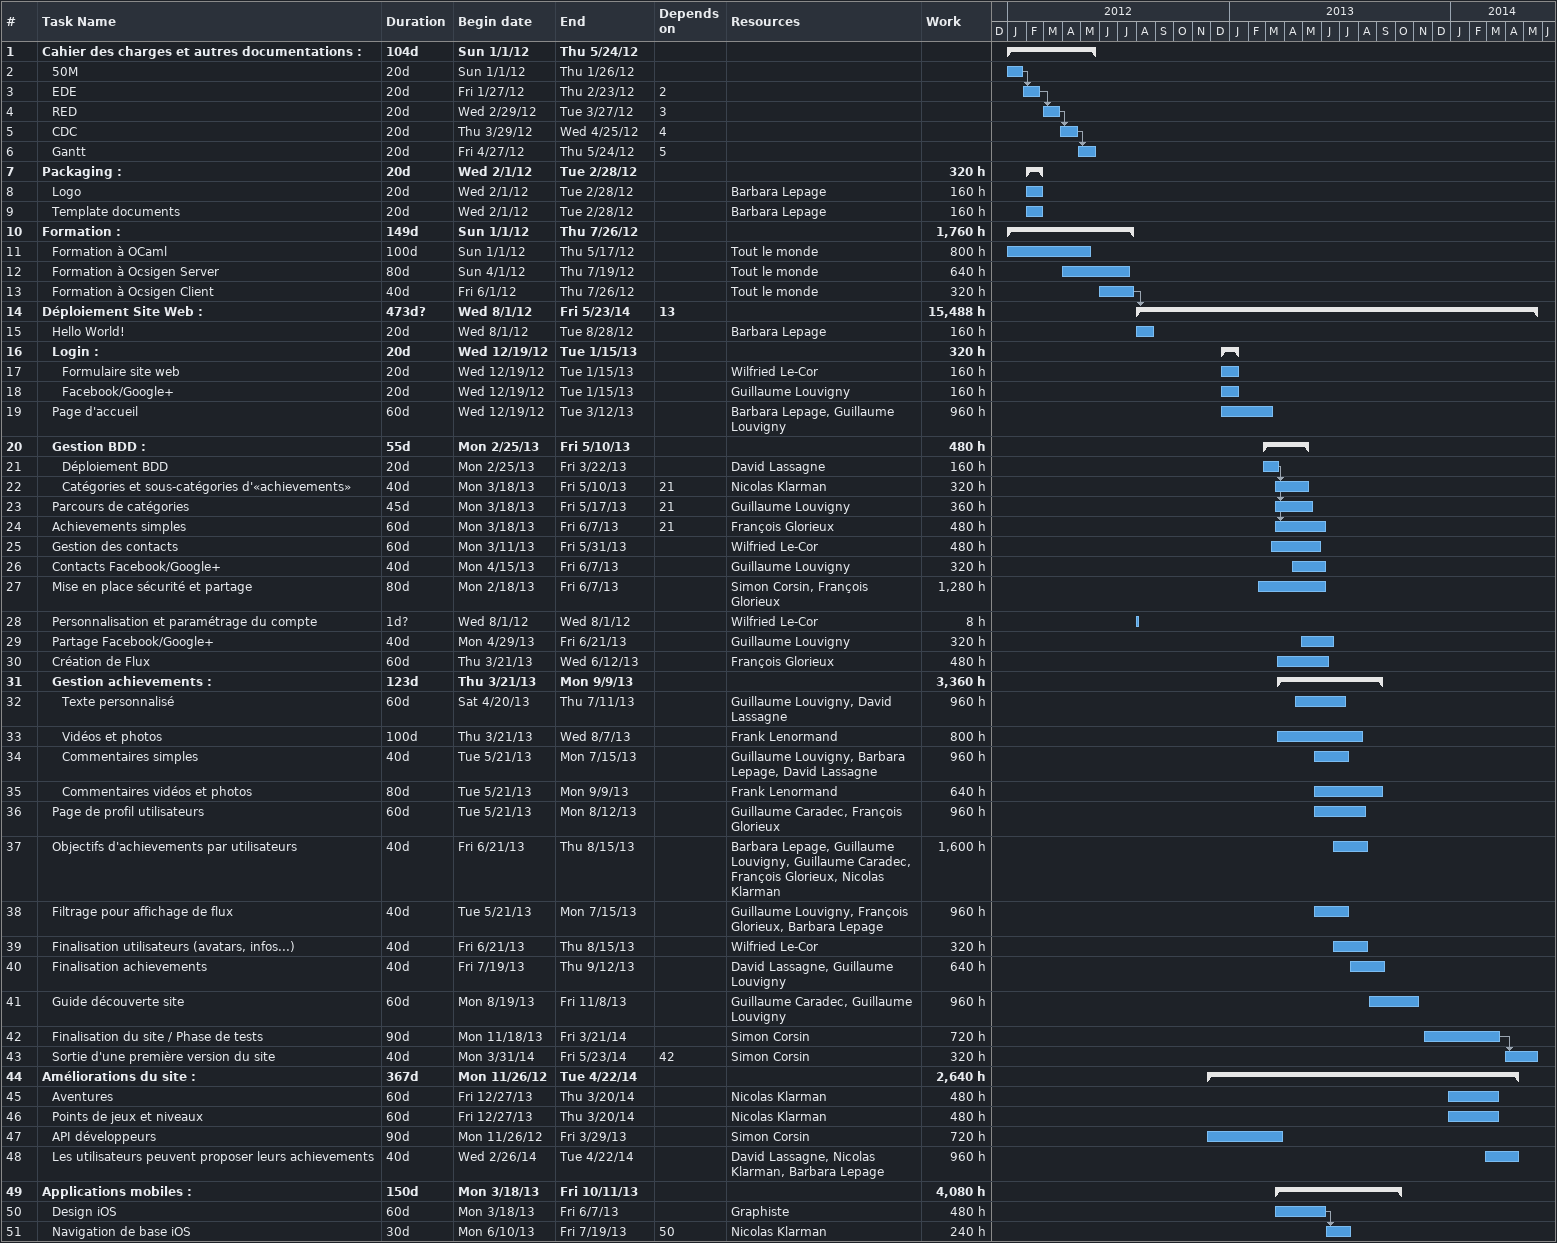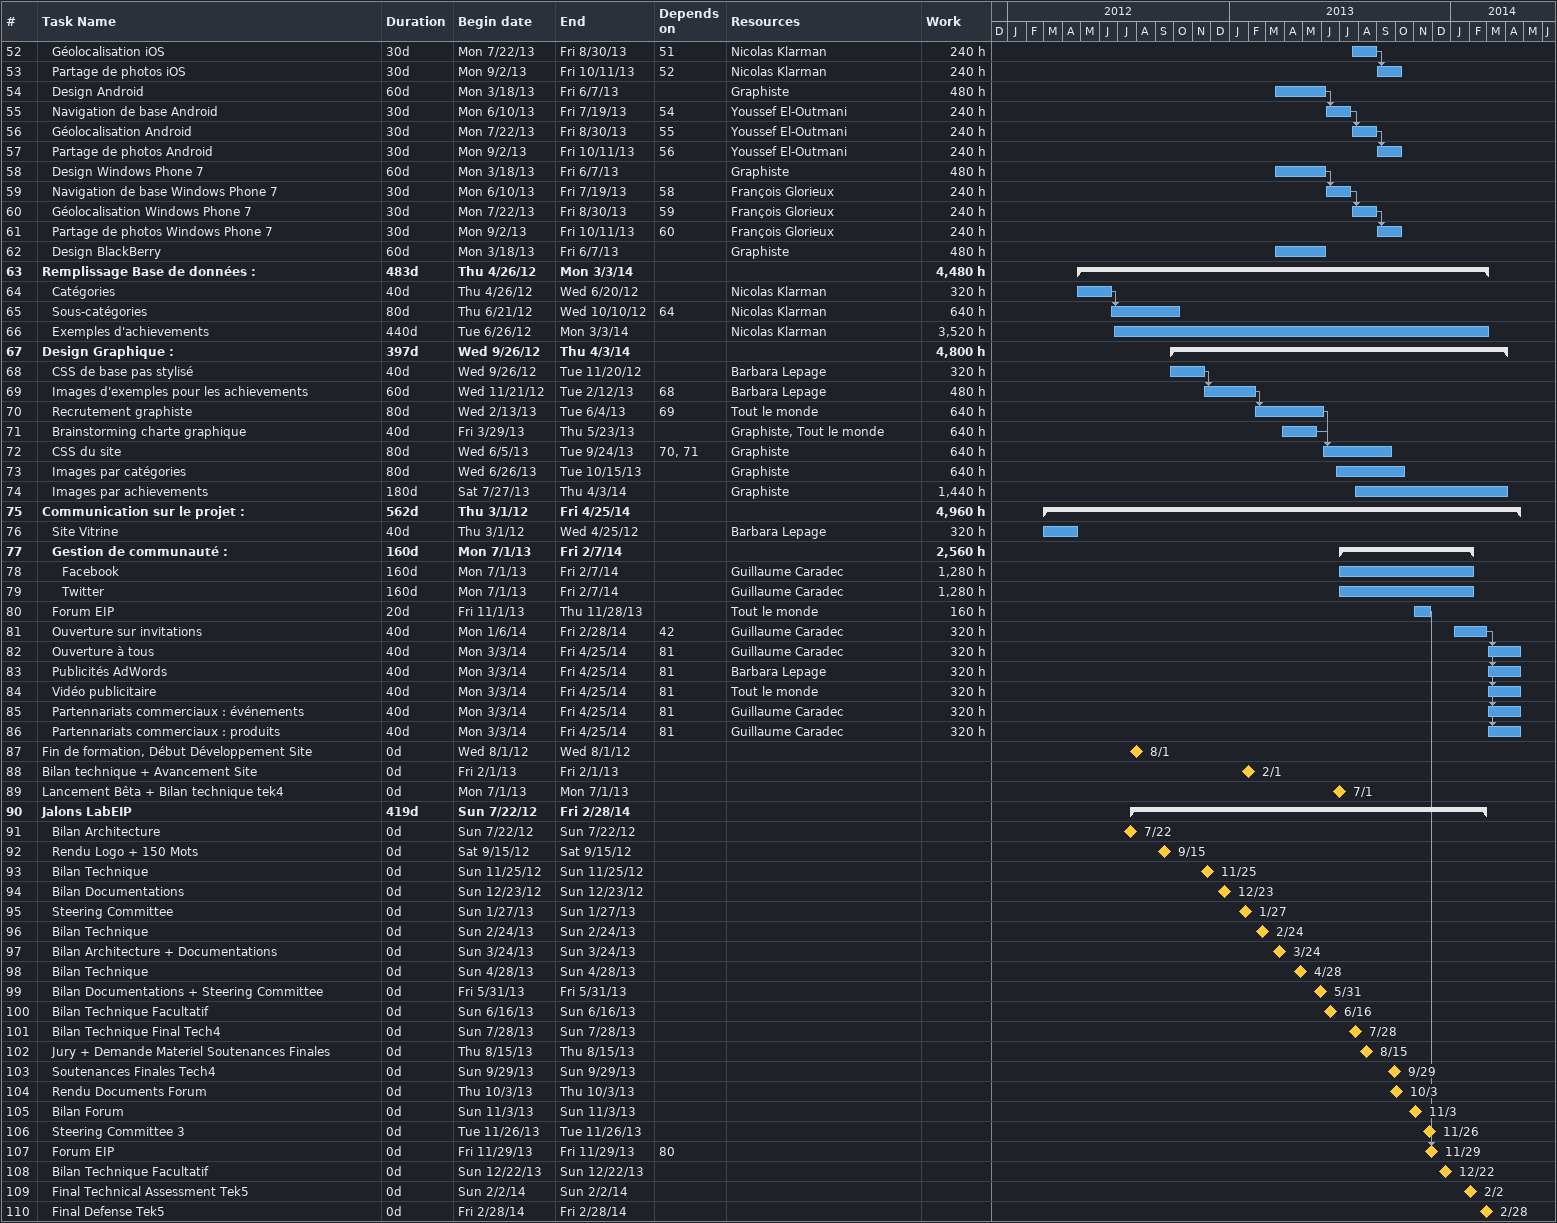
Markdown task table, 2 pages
| ID | Level | Task | Duration | Start | Finish | Predecessors | Resources | Work (h) |
|---|---|---|---|---|---|---|---|---|
| 1 | 1 | **Cahier des charges et autres documentations :** | 104d | 2012-01-01 | 2012-05-24 |  |  |  |
| 2 | 2 | 50M | 20d | 2012-01-01 | 2012-01-26 |  |  |  |
| 3 | 2 | EDE | 20d | 2012-01-27 | 2012-02-23 | 2 |  |  |
| 4 | 2 | RED | 20d | 2012-02-29 | 2012-03-27 | 3 |  |  |
| 5 | 2 | CDC | 20d | 2012-03-29 | 2012-04-25 | 4 |  |  |
| 6 | 2 | Gantt | 20d | 2012-04-27 | 2012-05-24 | 5 |  |  |
| 7 | 1 | **Packaging :** | 20d | 2012-02-01 | 2012-02-28 |  |  | 320 |
| 8 | 2 | Logo | 20d | 2012-02-01 | 2012-02-28 |  | Barbara Lepage | 160 |
| 9 | 2 | Template documents | 20d | 2012-02-01 | 2012-02-28 |  | Barbara Lepage | 160 |
| 10 | 1 | **Formation :** | 149d | 2012-01-01 | 2012-07-26 |  |  | 1760 |
| 11 | 2 | Formation à OCaml | 100d | 2012-01-01 | 2012-05-17 |  | Tout le monde | 800 |
| 12 | 2 | Formation à Ocsigen Server | 80d | 2012-04-01 | 2012-07-19 |  | Tout le monde | 640 |
| 13 | 2 | Formation à Ocsigen Client | 40d | 2012-06-01 | 2012-07-26 |  | Tout le monde | 320 |
| 14 | 1 | **Déploiement Site Web :** | 473d? | 2012-08-01 | 2014-05-23 | 13 |  | 15488 |
| 15 | 2 | Hello World! | 20d | 2012-08-01 | 2012-08-28 |  | Barbara Lepage | 160 |
| 16 | 2 | **Login :** | 20d | 2012-12-19 | 2013-01-15 |  |  | 320 |
| 17 | 3 | Formulaire site web | 20d | 2012-12-19 | 2013-01-15 |  | Wilfried Le-Cor | 160 |
| 18 | 3 | Facebook/Google+ | 20d | 2012-12-19 | 2013-01-15 |  | Guillaume Louvigny | 160 |
| 19 | 2 | Page d'accueil | 60d | 2012-12-19 | 2013-03-12 |  | Barbara Lepage, Guillaume Louvigny | 960 |
| 20 | 2 | **Gestion BDD :** | 55d | 2013-02-25 | 2013-05-10 |  |  | 480 |
| 21 | 3 | Déploiement BDD | 20d | 2013-02-25 | 2013-03-22 |  | David Lassagne | 160 |
| 22 | 3 | Catégories et sous-catégories d'«achievements» | 40d | 2013-03-18 | 2013-05-10 | 21 | Nicolas Klarman | 320 |
| 23 | 2 | Parcours de catégories | 45d | 2013-03-18 | 2013-05-17 | 21 | Guillaume Louvigny | 360 |
| 24 | 2 | Achievements simples | 60d | 2013-03-18 | 2013-06-07 | 21 | François Glorieux | 480 |
| 25 | 2 | Gestion des contacts | 60d | 2013-03-11 | 2013-05-31 |  | Wilfried Le-Cor | 480 |
| 26 | 2 | Contacts Facebook/Google+ | 40d | 2013-04-15 | 2013-06-07 |  | Guillaume Louvigny | 320 |
| 27 | 2 | Mise en place sécurité et partage | 80d | 2013-02-18 | 2013-06-07 |  | Simon Corsin, François Glorieux | 1280 |
| 28 | 2 | Personnalisation et paramétrage du compte | 1d? | 2012-08-01 | 2012-08-01 |  | Wilfried Le-Cor | 8 |
| 29 | 2 | Partage Facebook/Google+ | 40d | 2013-04-29 | 2013-06-21 |  | Guillaume Louvigny | 320 |
| 30 | 2 | Création de Flux | 60d | 2013-03-21 | 2013-06-12 |  | François Glorieux | 480 |
| 31 | 2 | **Gestion achievements :** | 123d | 2013-03-21 | 2013-09-09 |  |  | 3360 |
| 32 | 3 | Texte personnalisé | 60d | 2013-04-20 | 2013-07-11 |  | Guillaume Louvigny, David Lassagne | 960 |
| 33 | 3 | Vidéos et photos | 100d | 2013-03-21 | 2013-08-07 |  | Frank Lenormand | 800 |
| 34 | 3 | Commentaires simples | 40d | 2013-05-21 | 2013-07-15 |  | Guillaume Louvigny, Barbara Lepage, David Lassagne | 960 |
| 35 | 3 | Commentaires vidéos et photos | 80d | 2013-05-21 | 2013-09-09 |  | Frank Lenormand | 640 |
| 36 | 2 | Page de profil utilisateurs | 60d | 2013-05-21 | 2013-08-12 |  | Guillaume Caradec, François Glorieux | 960 |
| 37 | 2 | Objectifs d'achievements par utilisateurs | 40d | 2013-06-21 | 2013-08-15 |  | Barbara Lepage, Guillaume Louvigny, Guillaume Caradec, François Glorieux, Nicolas Klarman | 1600 |
| 38 | 2 | Filtrage pour affichage de flux | 40d | 2013-05-21 | 2013-07-15 |  | Guillaume Louvigny, François Glorieux, Barbara Lepage | 960 |
| 39 | 2 | Finalisation utilisateurs (avatars, infos...) | 40d | 2013-06-21 | 2013-08-15 |  | Wilfried Le-Cor | 320 |
| 40 | 2 | Finalisation achievements | 40d | 2013-07-19 | 2013-09-12 |  | David Lassagne, Guillaume Louvigny | 640 |
| 41 | 2 | Guide découverte site | 60d | 2013-08-19 | 2013-11-08 |  | Guillaume Caradec, Guillaume Louvigny | 960 |
| 42 | 2 | Finalisation du site / Phase de tests | 90d | 2013-11-18 | 2014-03-21 |  | Simon Corsin | 720 |
| 43 | 2 | Sortie d'une première version du site | 40d | 2014-03-31 | 2014-05-23 | 42 | Simon Corsin | 320 |
| 44 | 1 | **Améliorations du site :** | 367d | 2012-11-26 | 2014-04-22 |  |  | 2640 |
| 45 | 2 | Aventures | 60d | 2013-12-27 | 2014-03-20 |  | Nicolas Klarman | 480 |
| 46 | 2 | Points de jeux et niveaux | 60d | 2013-12-27 | 2014-03-20 |  | Nicolas Klarman | 480 |
| 47 | 2 | API développeurs | 90d | 2012-11-26 | 2013-03-29 |  | Simon Corsin | 720 |
| 48 | 2 | Les utilisateurs peuvent proposer leurs achievements | 40d | 2014-02-26 | 2014-04-22 |  | David Lassagne, Nicolas Klarman, Barbara Lepage | 960 |
| 49 | 1 | **Applications mobiles :** | 150d | 2013-03-18 | 2013-10-11 |  |  | 4080 |
| 50 | 2 | Design iOS | 60d | 2013-03-18 | 2013-06-07 |  | Graphiste | 480 |
| 51 | 2 | Navigation de base iOS | 30d | 2013-06-10 | 2013-07-19 | 50 | Nicolas Klarman | 240 |
| 52 | 2 | Géolocalisation iOS | 30d | 2013-07-22 | 2013-08-30 | 51 | Nicolas Klarman | 240 |
| 53 | 2 | Partage de photos iOS | 30d | 2013-09-02 | 2013-10-11 | 52 | Nicolas Klarman | 240 |
| 54 | 2 | Design Android | 60d | 2013-03-18 | 2013-06-07 |  | Graphiste | 480 |
| 55 | 2 | Navigation de base Android | 30d | 2013-06-10 | 2013-07-19 | 54 | Youssef El-Outmani | 240 |
| 56 | 2 | Géolocalisation Android | 30d | 2013-07-22 | 2013-08-30 | 55 | Youssef El-Outmani | 240 |
| 57 | 2 | Partage de photos Android | 30d | 2013-09-02 | 2013-10-11 | 56 | Youssef El-Outmani | 240 |
| 58 | 2 | Design Windows Phone 7 | 60d | 2013-03-18 | 2013-06-07 |  | Graphiste | 480 |
| 59 | 2 | Navigation de base Windows Phone 7 | 30d | 2013-06-10 | 2013-07-19 | 58 | François Glorieux | 240 |
| 60 | 2 | Géolocalisation Windows Phone 7 | 30d | 2013-07-22 | 2013-08-30 | 59 | François Glorieux | 240 |
| 61 | 2 | Partage de photos Windows Phone 7 | 30d | 2013-09-02 | 2013-10-11 | 60 | François Glorieux | 240 |
| 62 | 2 | Design BlackBerry | 60d | 2013-03-18 | 2013-06-07 |  | Graphiste | 480 |
| 63 | 1 | **Remplissage Base de données :** | 483d | 2012-04-26 | 2014-03-03 |  |  | 4480 |
| 64 | 2 | Catégories | 40d | 2012-04-26 | 2012-06-20 |  | Nicolas Klarman | 320 |
| 65 | 2 | Sous-catégories | 80d | 2012-06-21 | 2012-10-10 | 64 | Nicolas Klarman | 640 |
| 66 | 2 | Exemples d'achievements | 440d | 2012-06-26 | 2014-03-03 |  | Nicolas Klarman | 3520 |
| 67 | 1 | **Design Graphique :** | 397d | 2012-09-26 | 2014-04-03 |  |  | 4800 |
| 68 | 2 | CSS de base pas stylisé | 40d | 2012-09-26 | 2012-11-20 |  | Barbara Lepage | 320 |
| 69 | 2 | Images d'exemples pour les achievements | 60d | 2012-11-21 | 2013-02-12 | 68 | Barbara Lepage | 480 |
| 70 | 2 | Recrutement graphiste | 80d | 2013-02-13 | 2013-06-04 | 69 | Tout le monde | 640 |
| 71 | 2 | Brainstorming charte graphique | 40d | 2013-03-29 | 2013-05-23 |  | Graphiste, Tout le monde | 640 |
| 72 | 2 | CSS du site | 80d | 2013-06-05 | 2013-09-24 | 70, 71 | Graphiste | 640 |
| 73 | 2 | Images par catégories | 80d | 2013-06-26 | 2013-10-15 |  | Graphiste | 640 |
| 74 | 2 | Images par achievements | 180d | 2013-07-27 | 2014-04-03 |  | Graphiste | 1440 |
| 75 | 1 | **Communication sur le projet :** | 562d | 2012-03-01 | 2014-04-25 |  |  | 4960 |
| 76 | 2 | Site Vitrine | 40d | 2012-03-01 | 2012-04-25 |  | Barbara Lepage | 320 |
| 77 | 2 | **Gestion de communauté :** | 160d | 2013-07-01 | 2014-02-07 |  |  | 2560 |
| 78 | 3 | Facebook | 160d | 2013-07-01 | 2014-02-07 |  | Guillaume Caradec | 1280 |
| 79 | 3 | Twitter | 160d | 2013-07-01 | 2014-02-07 |  | Guillaume Caradec | 1280 |
| 80 | 2 | Forum EIP | 20d | 2013-11-01 | 2013-11-28 |  | Tout le monde | 160 |
| 81 | 2 | Ouverture sur invitations | 40d | 2014-01-06 | 2014-02-28 | 42 | Guillaume Caradec | 320 |
| 82 | 2 | Ouverture à tous | 40d | 2014-03-03 | 2014-04-25 | 81 | Guillaume Caradec | 320 |
| 83 | 2 | Publicités AdWords | 40d | 2014-03-03 | 2014-04-25 | 81 | Barbara Lepage | 320 |
| 84 | 2 | Vidéo publicitaire | 40d | 2014-03-03 | 2014-04-25 | 81 | Tout le monde | 320 |
| 85 | 2 | Partennariats commerciaux : événements | 40d | 2014-03-03 | 2014-04-25 | 81 | Guillaume Caradec | 320 |
| 86 | 2 | Partennariats commerciaux : produits | 40d | 2014-03-03 | 2014-04-25 | 81 | Guillaume Caradec | 320 |
| 87 | 1 | Fin de formation, Début Développement Site | 0d | 2012-08-01 | 2012-08-01 |  |  |  |
| 88 | 1 | Bilan technique + Avancement Site | 0d | 2013-02-01 | 2013-02-01 |  |  |  |
| 89 | 1 | Lancement Bêta + Bilan technique tek4 | 0d | 2013-07-01 | 2013-07-01 |  |  |  |
| 90 | 1 | **Jalons LabEIP** | 419d | 2012-07-22 | 2014-02-28 |  |  |  |
| 91 | 2 | Bilan Architecture | 0d | 2012-07-22 | 2012-07-22 |  |  |  |
| 92 | 2 | Rendu Logo + 150 Mots | 0d | 2012-09-15 | 2012-09-15 |  |  |  |
| 93 | 2 | Bilan Technique | 0d | 2012-11-25 | 2012-11-25 |  |  |  |
| 94 | 2 | Bilan Documentations | 0d | 2012-12-23 | 2012-12-23 |  |  |  |
| 95 | 2 | Steering Committee | 0d | 2013-01-27 | 2013-01-27 |  |  |  |
| 96 | 2 | Bilan Technique | 0d | 2013-02-24 | 2013-02-24 |  |  |  |
| 97 | 2 | Bilan Architecture + Documentations | 0d | 2013-03-24 | 2013-03-24 |  |  |  |
| 98 | 2 | Bilan Technique | 0d | 2013-04-28 | 2013-04-28 |  |  |  |
| 99 | 2 | Bilan Documentations + Steering Committee | 0d | 2013-05-31 | 2013-05-31 |  |  |  |
| 100 | 2 | Bilan Technique Facultatif | 0d | 2013-06-16 | 2013-06-16 |  |  |  |
| 101 | 2 | Bilan Technique Final Tech4 | 0d | 2013-07-28 | 2013-07-28 |  |  |  |
| 102 | 2 | Jury + Demande Materiel Soutenances Finales | 0d | 2013-08-15 | 2013-08-15 |  |  |  |
| 103 | 2 | Soutenances Finales Tech4 | 0d | 2013-09-29 | 2013-09-29 |  |  |  |
| 104 | 2 | Rendu Documents Forum | 0d | 2013-10-03 | 2013-10-03 |  |  |  |
| 105 | 2 | Bilan Forum | 0d | 2013-11-03 | 2013-11-03 |  |  |  |
| 106 | 2 | Steering Committee 3 | 0d | 2013-11-26 | 2013-11-26 |  |  |  |
| 107 | 2 | Forum EIP | 0d | 2013-11-29 | 2013-11-29 | 80 |  |  |
| 108 | 2 | Bilan Technique Facultatif | 0d | 2013-12-22 | 2013-12-22 |  |  |  |
| 109 | 2 | Final Technical Assessment Tek5 | 0d | 2014-02-02 | 2014-02-02 |  |  |  |
| 110 | 2 | Final Defense Tek5 | 0d | 2014-02-28 | 2014-02-28 |  |  |  |
